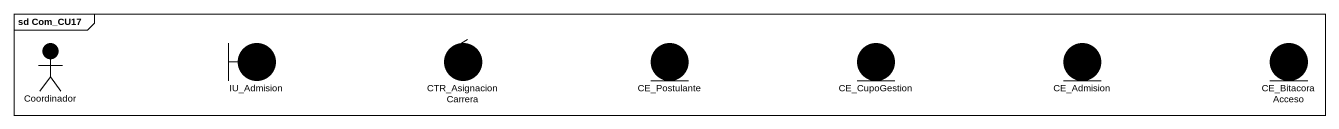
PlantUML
@startuml
mainframe sd Com_CU17
actor Coordinador #000000
boundary IU_Admision #000000
control CTR_AsignacionCarrera #000000
entity CE_Postulante #000000
entity CE_CupoGestion #000000
entity CE_Admision #000000
entity CE_BitacoraAcceso #000000
@enduml
